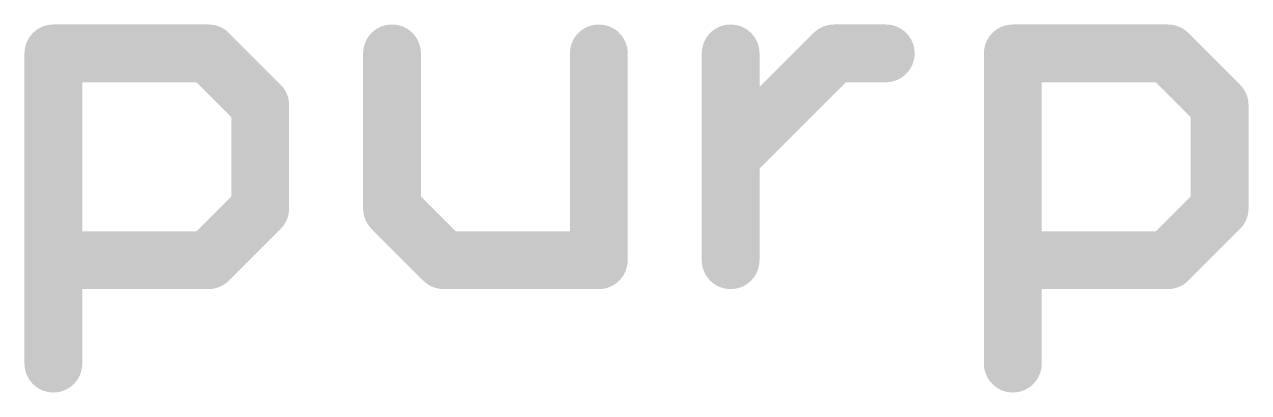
# Model space of a CAD drawing. Extents: x -45 to 62, y -39 to 23.
# Drawn here: x -10.16 to -4.24, y 21.09 to 22.87 of the extents above; entities that cross this region are included whole.
import ezdxf

# ---------------------------------------------------------------- set-up
doc = ezdxf.new("R2010")
doc.units = 0
doc.layers.add('51', color=53, linetype='CONTINUOUS')

msp = doc.modelspace()

# ---------------------------------------------------------------- linework, layer by layer
at = {"layer": '51', "const_width": 0.1397}
for points in [[(-9.9505, 22.7296, 1), (-10.0902, 22.7296)], [(-10.0203, 22.7995, 1), (-10.0203, 22.6598)], [(-9.221, 22.779, 1), (-9.3198, 22.6802)], [(-9.2704, 22.6598, 1), (-9.2704, 22.7995)], [(-8.3133, 22.7296, 1), (-8.453, 22.7296)], [(-7.3134, 22.7296, 1), (-7.4531, 22.7296)], [(-6.6761, 22.7296, 1), (-6.8158, 22.7296)], [(-6.246, 22.7995, 1), (-6.246, 22.6598)], [(-6.1966, 22.6802, 1), (-6.2954, 22.779)], [(-5.996, 22.6598, 1), (-5.996, 22.7995)], [(-5.3118, 22.7296, 1), (-5.4515, 22.7296)], [(-5.3817, 22.7995, 1), (-5.3817, 22.6598)], [(-4.5824, 22.779, 1), (-4.6811, 22.6802)], [(-4.6318, 22.6598, 1), (-4.6318, 22.7995)], [(-8.9505, 22.4796, 1), (-9.0902, 22.4796)], [(-4.3119, 22.4796, 1), (-4.4516, 22.4796)], [(-9.0698, 22.4302, 1), (-8.971, 22.529)], [(-4.4312, 22.4302, 1), (-4.3324, 22.529)], [(-6.7954, 22.2791, 1), (-6.6966, 22.1803)], [(-8.971, 21.9303, 1), (-9.0698, 22.0291)], [(-8.3338, 22.0291, 1), (-8.4325, 21.9303)], [(-4.3324, 21.9303, 1), (-4.4312, 22.0291)], [(-9.0902, 21.9797, 1), (-8.9505, 21.9797)], [(-8.453, 21.9797, 1), (-8.3133, 21.9797)], [(-4.4516, 21.9797, 1), (-4.3119, 21.9797)], [(-10.0203, 21.7995, 1), (-10.0203, 21.6599)], [(-9.3198, 21.7791, 1), (-9.221, 21.6803)], [(-9.2704, 21.6599, 1), (-9.2704, 21.7995)], [(-8.1332, 21.7995, 1), (-8.1332, 21.6599)], [(-8.1826, 21.6803, 1), (-8.0838, 21.7791)], [(-7.3832, 21.6599, 1), (-7.3832, 21.7995)], [(-5.3817, 21.7995, 1), (-5.3817, 21.6599)], [(-4.6811, 21.7791, 1), (-4.5824, 21.6803)], [(-4.6318, 21.6599, 1), (-4.6318, 21.7995)], [(-7.4531, 21.7297, 1), (-7.3134, 21.7297)], [(-6.8158, 21.7297, 1), (-6.6761, 21.7297)], [(-10.0902, 21.2297, 1), (-9.9505, 21.2297)], [(-5.4515, 21.2297, 1), (-5.3118, 21.2297)]]:
    msp.add_lwpolyline(points, format="xyb", dxfattribs=at)
at = {"layer": '51', "const_width": 0.2794}
for points in [[(-10.0203, 21.2297), (-10.0203, 22.7296)], [(-10.0203, 22.7296), (-9.2704, 22.7296)], [(-9.2704, 22.7296), (-9.0204, 22.4796)], [(-8.3831, 22.7296), (-8.3831, 21.9797)], [(-7.3832, 21.7297), (-7.3832, 22.7296)], [(-6.746, 21.7297), (-6.746, 22.7296)], [(-6.746, 22.2297), (-6.246, 22.7296)], [(-6.246, 22.7296), (-5.996, 22.7296)], [(-5.3817, 21.2297), (-5.3817, 22.7296)], [(-5.3817, 22.7296), (-4.6318, 22.7296)], [(-4.6318, 22.7296), (-4.3818, 22.4796)], [(-9.0204, 22.4796), (-9.0204, 21.9797)], [(-4.3818, 22.4796), (-4.3818, 21.9797)], [(-9.0204, 21.9797), (-9.2704, 21.7297)], [(-8.3831, 21.9797), (-8.1332, 21.7297)], [(-4.3818, 21.9797), (-4.6318, 21.7297)], [(-9.2704, 21.7297), (-10.0203, 21.7297)], [(-8.1332, 21.7297), (-7.3832, 21.7297)], [(-4.6318, 21.7297), (-5.3817, 21.7297)]]:
    msp.add_lwpolyline(points, dxfattribs=at)

doc.saveas('drawing.dxf')
